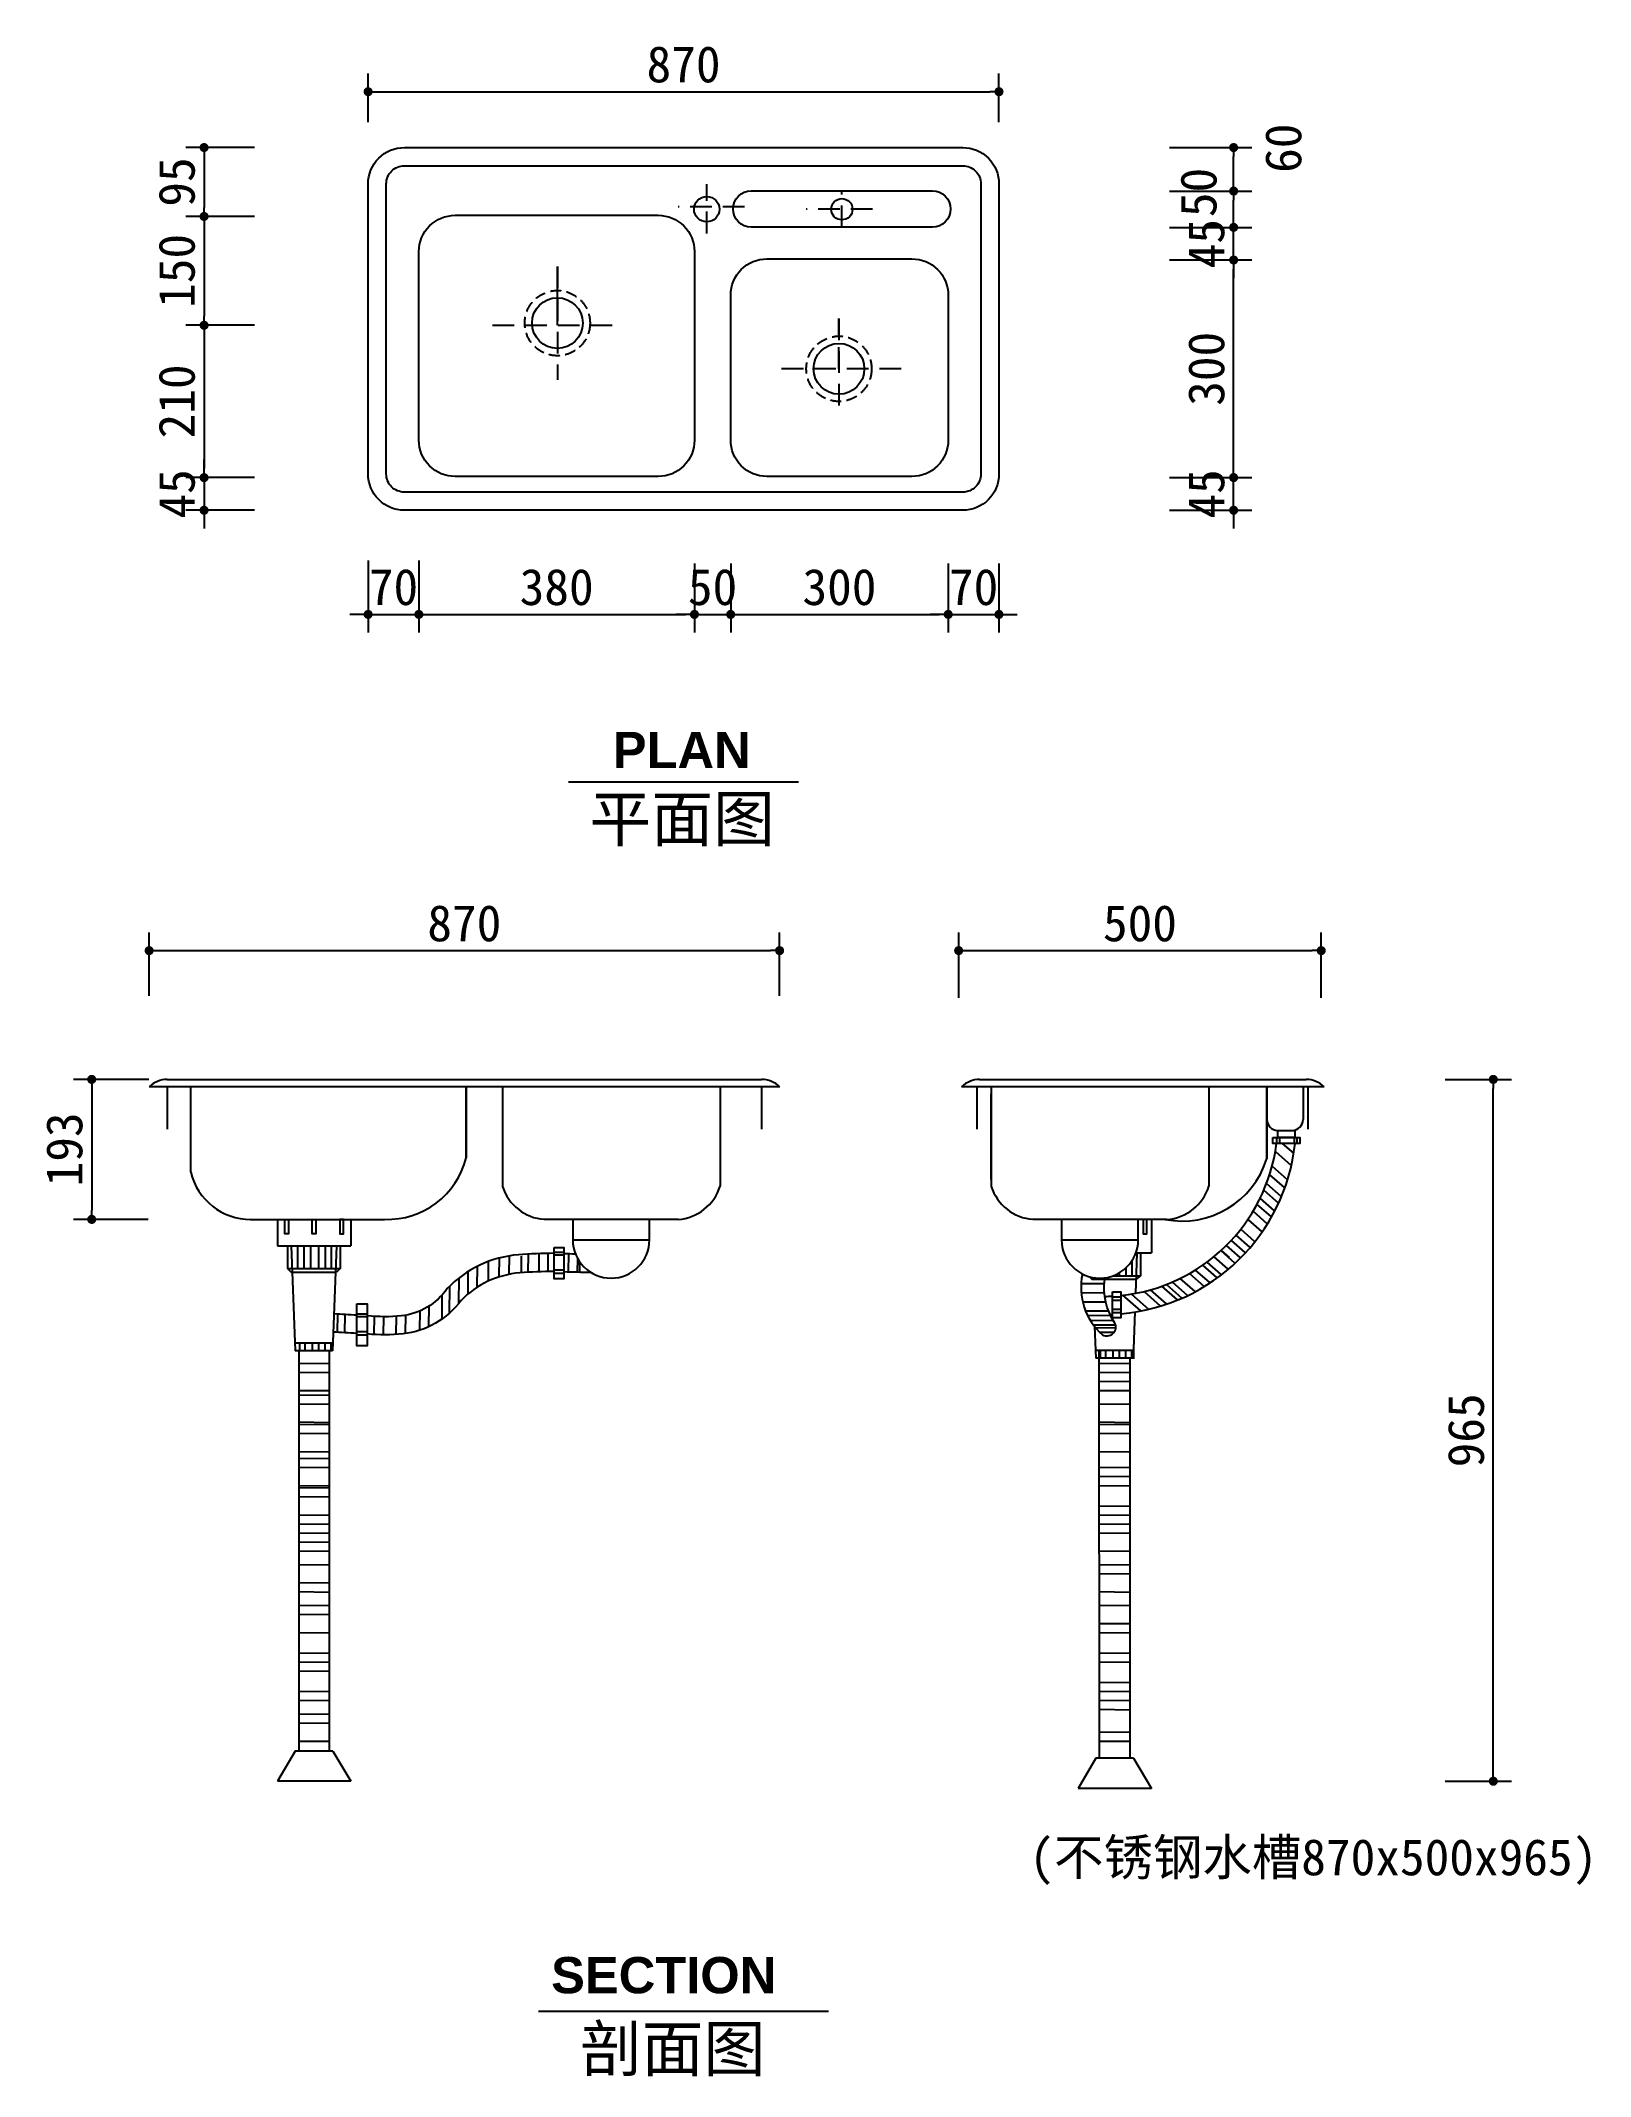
# Model space of a CAD drawing. Extents: x 2742 to 4879, y 775 to 3581.
import ezdxf

# ---------------------------------------------------------------- set-up
doc = ezdxf.new("R2010")
doc.units = 0
doc.header["$MEASUREMENT"] = 0
doc.linetypes.add('DASHEDX2', pattern=[1.5, 1, -0.5])
doc.layers.get('0').update_dxf_attribs({"linetype": 'CONTINUOUS'})
doc.layers.get('DEFPOINTS').update_dxf_attribs({"linetype": 'CONTINUOUS'})
for name, color, linetype in [('3', 3, 'CONTINUOUS'), ('4', 4, 'CONTINUOUS'), ('7', 7, 'CONTINUOUS'), ('DIM', 3, 'CONTINUOUS'), ('TEXT', 3, 'CONTINUOUS')]:
    doc.layers.add(name, color=color, linetype=linetype)
doc.styles.add('HT', font='swisseb.ttf')
doc.styles.add('HZ', font='simfang.ttf')
doc.dimstyles.get("Standard").update_dxf_attribs({"dimscale": 50, "dimtxt": 2, "dimasz": 1, "dimexe": 1, "dimexo": 1, "dimgap": 0, "dimtad": 1, "dimtoh": 1, "dimdec": 0, "dimzin": 0, "dimtxsty": 'HZ', "dimblk1": 'DOT', "dimblk2": 'DOT', "dimsah": 1, "dimcen": 0, "dimazin": 3, "dimtfac": 0.5, "dimtdec": 0, "dimtix": 1, "dimtmove": 0, "dimatfit": 3, "dimtolj": 1, "dimtzin": 0})

# ---------------------------------------------------------------- blocks, each defined once
blk = doc.blocks.new('_DOT')
at = {"color": 0, "linetype": 'BYBLOCK'}
blk.add_line((-0.5, 0), (-1, 0), dxfattribs=at)
at = {"color": 0, "linetype": 'BYBLOCK', "const_width": 0.5}
blk.add_lwpolyline([(-0.25, 0, 1), (0.25, 0, 1)], format="xyb", close=True, dxfattribs=at)
blk = doc.blocks.new('*D16')
at = {"linetype": 'BYBLOCK'}
for p, q in [((3644, 2860.3), (3644, 2765.2)), ((3276.5, 2790.2), (3631.5, 2790.2))]:
    blk.add_line(p, q, dxfattribs=at)
at = {"layer": 'DEFPOINTS', "color": 0, "linetype": 'BYBLOCK'}
for p in [(3264, 2889.3), (3644, 2885.3), (3644, 2790.2)]:
    blk.add_point(p, dxfattribs=at)
at = {"linetype": 'BYBLOCK', "xscale": 12.5, "yscale": 12.5, "zscale": 12.5, "rotation": 180}
blk.add_blockref('_DOT', (3264, 2790.2), dxfattribs=at)
at = {"linetype": 'BYBLOCK', "xscale": 12.5, "yscale": 12.5, "zscale": 12.5}
blk.add_blockref('_DOT', (3644, 2790.2), dxfattribs=at)
at = {"linetype": 'BYBLOCK', "insert": (3454, 2827.7), "char_height": 50, "attachment_point": 5, "style": 'HZ'}
blk.add_mtext('\\A1;380', dxfattribs=at)
blk = doc.blocks.new('*D12')
at = {"linetype": 'BYBLOCK'}
for p, q in [((2892, 2264.4), (2892, 2351.7)), ((3761.5, 2264.4), (3761.5, 2351.7)), ((2904.5, 2326.7), (3749, 2326.7))]:
    blk.add_line(p, q, dxfattribs=at)
at = {"layer": 'DEFPOINTS', "color": 0, "linetype": 'BYBLOCK'}
for p in [(3761.5, 2326.7), (2892, 2239.4), (3761.5, 2239.4)]:
    blk.add_point(p, dxfattribs=at)
at = {"linetype": 'BYBLOCK', "xscale": 12.5, "yscale": 12.5, "zscale": 12.5, "rotation": 180}
blk.add_blockref('_DOT', (2892, 2326.7), dxfattribs=at)
at = {"linetype": 'BYBLOCK', "xscale": 12.5, "yscale": 12.5, "zscale": 12.5}
blk.add_blockref('_DOT', (3761.5, 2326.7), dxfattribs=at)
at = {"linetype": 'BYBLOCK', "insert": (3326.7, 2364.2), "char_height": 50, "attachment_point": 5, "style": 'HZ'}
blk.add_mtext('\\A1;870', dxfattribs=at)
blk = doc.blocks.new('*D1')
at = {"linetype": 'BYBLOCK'}
for p, q in [((3194, 3468.8), (3194, 3535.8)), ((3206.5, 3510.8), (4051.5, 3510.8)), ((4064, 3468.8), (4064, 3535.8))]:
    blk.add_line(p, q, dxfattribs=at)
at = {"layer": 'DEFPOINTS', "color": 0, "linetype": 'BYBLOCK'}
for p in [(4064, 3510.8), (3194, 3443.8), (4064, 3443.8)]:
    blk.add_point(p, dxfattribs=at)
at = {"linetype": 'BYBLOCK', "xscale": 12.5, "yscale": 12.5, "zscale": 12.5, "rotation": 180}
blk.add_blockref('_DOT', (3194, 3510.8), dxfattribs=at)
at = {"linetype": 'BYBLOCK', "xscale": 12.5, "yscale": 12.5, "zscale": 12.5}
blk.add_blockref('_DOT', (4064, 3510.8), dxfattribs=at)
at = {"linetype": 'BYBLOCK', "insert": (3629, 3548.3), "char_height": 50, "attachment_point": 5, "style": 'HZ'}
blk.add_mtext('\\A1;870', dxfattribs=at)
blk = doc.blocks.new('*D13')
at = {"linetype": 'BYBLOCK'}
for p, q in [((2891.7, 2149.2), (2787.8, 2149.2)), ((2812.8, 2136.7), (2812.8, 1968.7)), ((2890.9, 1956.2), (2787.8, 1956.2))]:
    blk.add_line(p, q, dxfattribs=at)
at = {"layer": 'DEFPOINTS', "color": 0, "linetype": 'BYBLOCK'}
for p in [(2916.7, 2149.2), (2812.8, 1956.2), (2915.9, 1956.2)]:
    blk.add_point(p, dxfattribs=at)
at = {"linetype": 'BYBLOCK', "xscale": 12.5, "yscale": 12.5, "zscale": 12.5}
for p, rotation in [((2812.8, 2149.2), 90), ((2812.8, 1956.2), 270)]:
    blk.add_blockref('_DOT', p, dxfattribs=dict(at, rotation=rotation))
at = {"linetype": 'BYBLOCK', "insert": (2775.3, 2052.7), "char_height": 50, "attachment_point": 5, "rotation": 90, "style": 'HZ'}
blk.add_mtext('\\A1;193', dxfattribs=at)
blk = doc.blocks.new('*D5')
at = {"linetype": 'BYBLOCK'}
for p, q in [((2967.8, 2991.3), (2967.8, 3003.8)), ((2967.8, 2978.8), (2967.8, 2933.8)), ((3037.3, 2933.8), (2942.8, 2933.8)), ((2967.8, 2921.3), (2967.8, 2908.8))]:
    blk.add_line(p, q, dxfattribs=at)
at = {"layer": 'DEFPOINTS', "color": 0, "linetype": 'BYBLOCK'}
for p in [(3062.3, 2978.8), (2967.8, 2933.8), (3062.3, 2933.8)]:
    blk.add_point(p, dxfattribs=at)
at = {"linetype": 'BYBLOCK', "xscale": 12.5, "yscale": 12.5, "zscale": 12.5}
for p, rotation in [((2967.8, 2978.8), 270), ((2967.8, 2933.8), 90)]:
    blk.add_blockref('_DOT', p, dxfattribs=dict(at, rotation=rotation))
at = {"linetype": 'BYBLOCK', "insert": (2930.3, 2956.3), "char_height": 50, "attachment_point": 5, "rotation": 90, "style": 'HZ'}
blk.add_mtext('\\A1;45', dxfattribs=at)
blk = doc.blocks.new('*D4')
at = {"linetype": 'BYBLOCK'}
for p, q in [((2967.8, 3176.3), (2967.8, 2991.3)), ((3037.3, 2978.8), (2942.8, 2978.8))]:
    blk.add_line(p, q, dxfattribs=at)
at = {"layer": 'DEFPOINTS', "color": 0, "linetype": 'BYBLOCK'}
for p in [(3062.3, 3188.8), (2967.8, 2978.8), (3062.3, 2978.8)]:
    blk.add_point(p, dxfattribs=at)
at = {"linetype": 'BYBLOCK', "xscale": 12.5, "yscale": 12.5, "zscale": 12.5}
for p, rotation in [((2967.8, 3188.8), 90), ((2967.8, 2978.8), 270)]:
    blk.add_blockref('_DOT', p, dxfattribs=dict(at, rotation=rotation))
at = {"linetype": 'BYBLOCK', "insert": (2930.3, 3083.8), "char_height": 50, "attachment_point": 5, "rotation": 90, "style": 'HZ'}
blk.add_mtext('\\A1;210', dxfattribs=at)
blk = doc.blocks.new('*D15')
at = {"linetype": 'BYBLOCK'}
for p, q in [((3194, 2864.3), (3194, 2765.2)), ((3264, 2864.3), (3264, 2765.2)), ((3181.5, 2790.2), (3169, 2790.2)), ((3194, 2790.2), (3264, 2790.2)), ((3276.5, 2790.2), (3289, 2790.2))]:
    blk.add_line(p, q, dxfattribs=at)
at = {"layer": 'DEFPOINTS', "color": 0, "linetype": 'BYBLOCK'}
for p in [(3194, 2889.3), (3264, 2889.3), (3264, 2790.2)]:
    blk.add_point(p, dxfattribs=at)
at = {"linetype": 'BYBLOCK', "xscale": 12.5, "yscale": 12.5, "zscale": 12.5}
blk.add_blockref('_DOT', (3194, 2790.2), dxfattribs=at)
at = {"linetype": 'BYBLOCK', "xscale": 12.5, "yscale": 12.5, "zscale": 12.5, "rotation": 180}
blk.add_blockref('_DOT', (3264, 2790.2), dxfattribs=at)
at = {"linetype": 'BYBLOCK', "insert": (3229, 2827.7), "char_height": 50, "attachment_point": 5, "style": 'HZ'}
blk.add_mtext('\\A1;70', dxfattribs=at)
blk = doc.blocks.new('*D3')
at = {"linetype": 'BYBLOCK'}
for p, q in [((2967.8, 3326.3), (2967.8, 3201.3)), ((3037.3, 3188.8), (2942.8, 3188.8))]:
    blk.add_line(p, q, dxfattribs=at)
at = {"layer": 'DEFPOINTS', "color": 0, "linetype": 'BYBLOCK'}
for p in [(3062.3, 3338.8), (2967.8, 3188.8), (3062.3, 3188.8)]:
    blk.add_point(p, dxfattribs=at)
at = {"linetype": 'BYBLOCK', "xscale": 12.5, "yscale": 12.5, "zscale": 12.5}
for p, rotation in [((2967.8, 3338.8), 90), ((2967.8, 3188.8), 270)]:
    blk.add_blockref('_DOT', p, dxfattribs=dict(at, rotation=rotation))
at = {"linetype": 'BYBLOCK', "insert": (2930.3, 3263.8), "char_height": 50, "attachment_point": 5, "rotation": 90, "style": 'HZ'}
blk.add_mtext('\\A1;150', dxfattribs=at)
blk = doc.blocks.new('*D2')
at = {"linetype": 'BYBLOCK'}
for p, q in [((3037.3, 3433.8), (2942.8, 3433.8)), ((2967.8, 3421.3), (2967.8, 3351.3)), ((3037.3, 3338.8), (2942.8, 3338.8))]:
    blk.add_line(p, q, dxfattribs=at)
at = {"layer": 'DEFPOINTS', "color": 0, "linetype": 'BYBLOCK'}
for p in [(3062.3, 3433.8), (2967.8, 3338.8), (3062.3, 3338.8)]:
    blk.add_point(p, dxfattribs=at)
at = {"linetype": 'BYBLOCK', "xscale": 12.5, "yscale": 12.5, "zscale": 12.5}
for p, rotation in [((2967.8, 3433.8), 90), ((2967.8, 3338.8), 270)]:
    blk.add_blockref('_DOT', p, dxfattribs=dict(at, rotation=rotation))
at = {"linetype": 'BYBLOCK', "insert": (2930.3, 3386.3), "char_height": 50, "attachment_point": 5, "rotation": 90, "style": 'HZ'}
blk.add_mtext('\\A1;95', dxfattribs=at)
blk = doc.blocks.new('*D11')
at = {"linetype": 'BYBLOCK'}
for p, q in [((4679.3, 2149.2), (4770.7, 2149.2)), ((4745.7, 1194.1), (4745.7, 2136.7)), ((4679.3, 1181.6), (4770.7, 1181.6))]:
    blk.add_line(p, q, dxfattribs=at)
at = {"layer": 'DEFPOINTS', "color": 0, "linetype": 'BYBLOCK'}
for p in [(4654.3, 2149.2), (4745.7, 2149.2), (4654.3, 1181.6)]:
    blk.add_point(p, dxfattribs=at)
at = {"linetype": 'BYBLOCK', "xscale": 12.5, "yscale": 12.5, "zscale": 12.5}
for p, rotation in [((4745.7, 2149.2), 90), ((4745.7, 1181.6), 270)]:
    blk.add_blockref('_DOT', p, dxfattribs=dict(at, rotation=rotation))
at = {"linetype": 'BYBLOCK', "insert": (4708.2, 1665.4), "char_height": 50, "attachment_point": 5, "rotation": 90, "style": 'HZ'}
blk.add_mtext('\\A1;965', dxfattribs=at)
blk = doc.blocks.new('*D14')
at = {"linetype": 'BYBLOCK'}
for p, q in [((4008.4, 2261.6), (4008.4, 2351.7)), ((4508.4, 2261.6), (4508.4, 2351.7)), ((4020.9, 2326.7), (4495.9, 2326.7))]:
    blk.add_line(p, q, dxfattribs=at)
at = {"layer": 'DEFPOINTS', "color": 0, "linetype": 'BYBLOCK'}
for p in [(4508.4, 2326.7), (4008.4, 2236.6), (4508.4, 2236.6)]:
    blk.add_point(p, dxfattribs=at)
at = {"linetype": 'BYBLOCK', "xscale": 12.5, "yscale": 12.5, "zscale": 12.5, "rotation": 180}
blk.add_blockref('_DOT', (4008.4, 2326.7), dxfattribs=at)
at = {"linetype": 'BYBLOCK', "xscale": 12.5, "yscale": 12.5, "zscale": 12.5}
blk.add_blockref('_DOT', (4508.4, 2326.7), dxfattribs=at)
at = {"linetype": 'BYBLOCK', "insert": (4258.4, 2364.2), "char_height": 50, "attachment_point": 5, "style": 'HZ'}
blk.add_mtext('\\A1;500', dxfattribs=at)
blk = doc.blocks.new('*D10')
at = {"linetype": 'BYBLOCK'}
for p, q in [((4299.1, 3433.8), (4412.6, 3433.8)), ((4387.6, 3386.3), (4387.6, 3421.3))]:
    blk.add_line(p, q, dxfattribs=at)
at = {"layer": 'DEFPOINTS', "color": 0, "linetype": 'BYBLOCK'}
for p in [(4274.1, 3433.8), (4387.6, 3433.8), (4274.1, 3373.8)]:
    blk.add_point(p, dxfattribs=at)
at = {"linetype": 'BYBLOCK', "xscale": 12.5, "yscale": 12.5, "zscale": 12.5}
for p, rotation in [((4387.6, 3433.8), 90), ((4387.6, 3373.8), 270)]:
    blk.add_blockref('_DOT', p, dxfattribs=dict(at, rotation=rotation))
at = {"linetype": 'BYBLOCK', "insert": (4456.3, 3432.9), "char_height": 50, "attachment_point": 5, "rotation": 90, "style": 'HZ'}
blk.add_mtext('\\A1;60', dxfattribs=at)
blk = doc.blocks.new('*D18')
at = {"linetype": 'BYBLOCK'}
for p, q in [((3994, 2860.3), (3994, 2765.2)), ((3706.5, 2790.2), (3981.5, 2790.2))]:
    blk.add_line(p, q, dxfattribs=at)
at = {"layer": 'DEFPOINTS', "color": 0, "linetype": 'BYBLOCK'}
for p in [(3694, 2885.3), (3994, 2885.3), (3994, 2790.2)]:
    blk.add_point(p, dxfattribs=at)
at = {"linetype": 'BYBLOCK', "xscale": 12.5, "yscale": 12.5, "zscale": 12.5, "rotation": 180}
blk.add_blockref('_DOT', (3694, 2790.2), dxfattribs=at)
at = {"linetype": 'BYBLOCK', "xscale": 12.5, "yscale": 12.5, "zscale": 12.5}
blk.add_blockref('_DOT', (3994, 2790.2), dxfattribs=at)
at = {"linetype": 'BYBLOCK', "insert": (3844, 2827.7), "char_height": 50, "attachment_point": 5, "style": 'HZ'}
blk.add_mtext('\\A1;300', dxfattribs=at)
blk = doc.blocks.new('*D17')
at = {"linetype": 'BYBLOCK'}
for p, q in [((3694, 2860.3), (3694, 2765.2)), ((3631.5, 2790.2), (3619, 2790.2)), ((3644, 2790.2), (3694, 2790.2)), ((3706.5, 2790.2), (3719, 2790.2))]:
    blk.add_line(p, q, dxfattribs=at)
at = {"layer": 'DEFPOINTS', "color": 0, "linetype": 'BYBLOCK'}
for p in [(3644, 2885.3), (3694, 2885.3), (3694, 2790.2)]:
    blk.add_point(p, dxfattribs=at)
at = {"linetype": 'BYBLOCK', "xscale": 12.5, "yscale": 12.5, "zscale": 12.5}
blk.add_blockref('_DOT', (3644, 2790.2), dxfattribs=at)
at = {"linetype": 'BYBLOCK', "xscale": 12.5, "yscale": 12.5, "zscale": 12.5, "rotation": 180}
blk.add_blockref('_DOT', (3694, 2790.2), dxfattribs=at)
at = {"linetype": 'BYBLOCK', "insert": (3669, 2827.7), "char_height": 50, "attachment_point": 5, "style": 'HZ'}
blk.add_mtext('\\A1;50', dxfattribs=at)
blk = doc.blocks.new('*D7')
at = {"linetype": 'BYBLOCK'}
for p, q in [((4299.1, 3278.8), (4412.6, 3278.8)), ((4387.6, 2991.3), (4387.6, 3266.3))]:
    blk.add_line(p, q, dxfattribs=at)
at = {"layer": 'DEFPOINTS', "color": 0, "linetype": 'BYBLOCK'}
for p in [(4274.1, 3278.8), (4387.6, 3278.8), (4274.1, 2978.8)]:
    blk.add_point(p, dxfattribs=at)
at = {"linetype": 'BYBLOCK', "xscale": 12.5, "yscale": 12.5, "zscale": 12.5}
for p, rotation in [((4387.6, 3278.8), 90), ((4387.6, 2978.8), 270)]:
    blk.add_blockref('_DOT', p, dxfattribs=dict(at, rotation=rotation))
at = {"linetype": 'BYBLOCK', "insert": (4350.1, 3128.8), "char_height": 50, "attachment_point": 5, "rotation": 90, "style": 'HZ'}
blk.add_mtext('\\A1;300', dxfattribs=at)
blk = doc.blocks.new('*D6')
at = {"linetype": 'BYBLOCK'}
for p, q in [((4387.6, 2991.3), (4387.6, 3003.8)), ((4299.1, 2978.8), (4412.6, 2978.8)), ((4387.6, 2933.8), (4387.6, 2978.8)), ((4299.1, 2933.8), (4412.6, 2933.8)), ((4387.6, 2921.3), (4387.6, 2908.8))]:
    blk.add_line(p, q, dxfattribs=at)
at = {"layer": 'DEFPOINTS', "color": 0, "linetype": 'BYBLOCK'}
for p in [(4274.1, 2978.8), (4387.6, 2978.8), (4274.1, 2933.8)]:
    blk.add_point(p, dxfattribs=at)
at = {"linetype": 'BYBLOCK', "xscale": 12.5, "yscale": 12.5, "zscale": 12.5}
for p, rotation in [((4387.6, 2978.8), 270), ((4387.6, 2933.8), 90)]:
    blk.add_blockref('_DOT', p, dxfattribs=dict(at, rotation=rotation))
at = {"linetype": 'BYBLOCK', "insert": (4350.1, 2956.3), "char_height": 50, "attachment_point": 5, "rotation": 90, "style": 'HZ'}
blk.add_mtext('\\A1;45', dxfattribs=at)
blk = doc.blocks.new('*D19')
at = {"linetype": 'BYBLOCK'}
for p, q in [((4064, 2860.3), (4064, 2765.2)), ((3981.5, 2790.2), (3969, 2790.2)), ((3994, 2790.2), (4064, 2790.2)), ((4076.5, 2790.2), (4089, 2790.2))]:
    blk.add_line(p, q, dxfattribs=at)
at = {"layer": 'DEFPOINTS', "color": 0, "linetype": 'BYBLOCK'}
for p in [(3994, 2885.3), (4064, 2885.3), (4064, 2790.2)]:
    blk.add_point(p, dxfattribs=at)
at = {"linetype": 'BYBLOCK', "xscale": 12.5, "yscale": 12.5, "zscale": 12.5}
blk.add_blockref('_DOT', (3994, 2790.2), dxfattribs=at)
at = {"linetype": 'BYBLOCK', "xscale": 12.5, "yscale": 12.5, "zscale": 12.5, "rotation": 180}
blk.add_blockref('_DOT', (4064, 2790.2), dxfattribs=at)
at = {"linetype": 'BYBLOCK', "insert": (4029, 2827.7), "char_height": 50, "attachment_point": 5, "style": 'HZ'}
blk.add_mtext('\\A1;70', dxfattribs=at)
blk = doc.blocks.new('*D8')
at = {"linetype": 'BYBLOCK'}
for p, q in [((4387.6, 3336.3), (4387.6, 3348.8)), ((4299.1, 3323.8), (4412.6, 3323.8)), ((4387.6, 3278.8), (4387.6, 3323.8)), ((4387.6, 3266.3), (4387.6, 3253.8))]:
    blk.add_line(p, q, dxfattribs=at)
at = {"layer": 'DEFPOINTS', "color": 0, "linetype": 'BYBLOCK'}
for p in [(4274.1, 3323.8), (4387.6, 3323.8), (4274.1, 3278.8)]:
    blk.add_point(p, dxfattribs=at)
at = {"linetype": 'BYBLOCK', "xscale": 12.5, "yscale": 12.5, "zscale": 12.5}
for p, rotation in [((4387.6, 3323.8), 270), ((4387.6, 3278.8), 90)]:
    blk.add_blockref('_DOT', p, dxfattribs=dict(at, rotation=rotation))
at = {"linetype": 'BYBLOCK', "insert": (4350.1, 3301.3), "char_height": 50, "attachment_point": 5, "rotation": 90, "style": 'HZ'}
blk.add_mtext('\\A1;45', dxfattribs=at)
blk = doc.blocks.new('*D9')
at = {"linetype": 'BYBLOCK'}
for p, q in [((4299.1, 3373.8), (4412.6, 3373.8)), ((4387.6, 3336.3), (4387.6, 3361.3))]:
    blk.add_line(p, q, dxfattribs=at)
at = {"layer": 'DEFPOINTS', "color": 0, "linetype": 'BYBLOCK'}
for p in [(4274.1, 3373.8), (4387.6, 3373.8), (4274.1, 3323.8)]:
    blk.add_point(p, dxfattribs=at)
at = {"linetype": 'BYBLOCK', "xscale": 12.5, "yscale": 12.5, "zscale": 12.5}
for p, rotation in [((4387.6, 3373.8), 90), ((4387.6, 3323.8), 270)]:
    blk.add_blockref('_DOT', p, dxfattribs=dict(at, rotation=rotation))
at = {"linetype": 'BYBLOCK', "insert": (4339.4, 3371.9), "char_height": 50, "attachment_point": 5, "rotation": 90, "style": 'HZ'}
blk.add_mtext('\\A1;50', dxfattribs=at)

msp = doc.modelspace()

# ---------------------------------------------------------------- linework, layer by layer
at = {"layer": '3', "linetype": 'DASHEDX2', "ltscale": 30}
for p, q in [((3661, 3315.5), (3661, 3383.2)), ((3847.3, 3324.1), (3847.3, 3373.8)), ((3713, 3351.9), (3621.4, 3351.9)), ((3889.5, 3348.8), (3798, 3348.8)), ((3455, 3269.9), (3455, 3113.7)), ((3365.6, 3188.8), (3542.6, 3188.8)), ((3843.3, 3198.3), (3843.3, 3071.3)), ((3843.3, 3128.8), (3843.3, 3198.3)), ((3929.2, 3128.8), (3763.6, 3128.8))]:
    msp.add_line(p, q, dxfattribs=at)
at = {"layer": '3'}
for p, q in [((3455, 3188.8), (3455, 3269.9)), ((4445.1, 2049.9), (4466.7, 2031)), ((4446.8, 2069.3), (4446.8, 2061)), ((4450.9, 2069.3), (4450.9, 2061)), ((4454.7, 2061), (4470, 2047.6)), ((4471, 2069.3), (4471, 2061)), ((4474.8, 2069.3), (4474.8, 2061)), ((4440.6, 2029.5), (4461.4, 2011.4)), ((4429.2, 1996.4), (4448.9, 1979.2)), ((4432.9, 2005.5), (4452.8, 1988.1)), ((4437.2, 2017.8), (4457.5, 2000)), ((4414.3, 1967.3), (4433.4, 1950.6)), ((4419.7, 1976.8), (4439, 1960)), ((4424, 1985), (4443.4, 1968)), ((4397.3, 1942.5), (4416.1, 1926.1)), ((4407.5, 1955.6), (4426, 1939.4)), ((3096.7, 1919.9), (3096.6, 1888.6)), ((3105.4, 1919.9), (3105.3, 1888.6)), ((3114.7, 1919.9), (3114.7, 1888.6)), ((3125.8, 1919.9), (3125.7, 1888.6)), ((3134.8, 1919.9), (3134.7, 1888.6)), ((3143, 1919.9), (3142.9, 1888.6)), ((3414.7, 1883.2), (3415, 1908.3)), ((3429.7, 1883.9), (3430, 1908.9)), ((3442.2, 1884.2), (3442.5, 1909.2)), ((3450.5, 1911), (3463.9, 1911)), ((3470.4, 1884), (3470.7, 1908.9)), ((4370, 1913.1), (4388.9, 1896.5)), ((4377.2, 1920), (4396.1, 1903.5)), ((4384.2, 1927.1), (4403, 1910.7)), ((4390.7, 1934.5), (4409.6, 1918.1)), ((3331.8, 1853.4), (3332.1, 1884.4)), ((3344.4, 1862.6), (3344.7, 1891.5)), ((3359.9, 1871.1), (3360.2, 1898.3)), ((3374.8, 1876.9), (3375, 1903.7)), ((3388.5, 1880.4), (3388.8, 1906.3)), ((3405.4, 1882.6), (3405.6, 1905.7)), ((3450.5, 1907.1), (3463.9, 1907.1)), ((3450.5, 1886.7), (3463.9, 1886.7)), ((3450.5, 1882.1), (3463.9, 1882.1)), ((3482.9, 1883.7), (3483.1, 1902)), ((3486, 1883.7), (3486.1, 1897.2)), ((4229.8, 1882.4), (4229.8, 1878.6)), ((4238.7, 1889), (4238.7, 1878.6)), ((4247, 1898.6), (4247, 1878.6)), ((4326.6, 1881.5), (4346.4, 1864.2)), ((4334.7, 1886.3), (4354.3, 1869.2)), ((4344.7, 1892.9), (4364.1, 1876)), ((4350.6, 1897.1), (4369.8, 1880.3)), ((4360.3, 1904.7), (4379.3, 1888)), ((3295.9, 1818.7), (3296.3, 1852.3)), ((3306.2, 1826.9), (3306.6, 1864.3)), ((3319.3, 1840.7), (3319.6, 1875.7)), ((4177.2, 1867.6), (4209.2, 1867.7)), ((4177.4, 1855.1), (4209.2, 1855.2)), ((4246.6, 1853.2), (4270.2, 1832.5)), ((4264, 1856.7), (4286.5, 1837.1)), ((4272.6, 1859), (4294.6, 1839.7)), ((4288.2, 1864), (4309.5, 1845.4)), ((4294.8, 1866.4), (4315.8, 1848.1)), ((4303.1, 1869.8), (4323.7, 1851.8)), ((4313.6, 1874.7), (4333.9, 1857)), ((3151.9, 1800.6), (3152.1, 1825.6)), ((3162, 1800), (3162.3, 1825.1)), ((3178.6, 1826), (3192.9, 1826)), ((3245.7, 1798.8), (3245.9, 1824.2)), ((3265.3, 1803.3), (3265.6, 1830.1)), ((3277.8, 1808.2), (3278.1, 1836.9)), ((4179.1, 1842.6), (4211.1, 1842.7)), ((4183.4, 1830), (4215, 1830.2)), ((4186, 1824.2), (4217.7, 1823.9)), ((4220.7, 1849.2), (4232.2, 1849.2)), ((4220.7, 1844.9), (4232.2, 1844.9)), ((4220.7, 1832.4), (4232.2, 1832.4)), ((4220.7, 1827.8), (4232.2, 1827.8)), ((4234.5, 1851.5), (4259.1, 1830.1)), ((3178.6, 1822.1), (3192.9, 1822.1)), ((3178.6, 1801.7), (3192.9, 1801.7)), ((3178.6, 1797), (3192.9, 1797)), ((3202.5, 1797.5), (3202.7, 1822.5)), ((3215.4, 1797), (3215.6, 1822)), ((3232.7, 1797.6), (3233, 1822.6)), ((4189.7, 1817.3), (4221.5, 1817)), ((4194, 1811), (4224.8, 1810.7)), ((4197, 1807.1), (4225.1, 1806.9)), ((4203.2, 1800.8), (4222.9, 1800.7)), ((3099.4, 1786.1), (3099.3, 1775)), ((3106.9, 1786.1), (3106.9, 1775)), ((3116.8, 1786.1), (3116.8, 1775)), ((3125.6, 1786.1), (3125.5, 1775)), ((3134.5, 1786.1), (3134.5, 1775)), ((3142.8, 1786.1), (3142.7, 1775)), ((3098.5, 1758), (3140.4, 1757.5)), ((3098.5, 1745.5), (3140.4, 1745.1)), ((4202, 1758), (4244.4, 1757.5)), ((4202, 1745.5), (4244.4, 1745.1)), ((3098.5, 1720.5), (3140.4, 1720.1)), ((3098.5, 1714.3), (3140.4, 1713.9)), ((4202, 1733), (4244.4, 1732.6)), ((4202, 1720.5), (4244.4, 1720.1)), ((3098.5, 1701.8), (3140.4, 1701.4)), ((4202, 1701.8), (4244.4, 1701.4)), ((3098.5, 1676.9), (3140.4, 1676.4)), ((3098.5, 1673.8), (3140.4, 1673.3)), ((3098.5, 1661.3), (3140.4, 1660.8)), ((4202.1, 1676.9), (4244.4, 1676.4)), ((4202.1, 1673.8), (4244.4, 1673.3)), ((4202.1, 1661.3), (4244.4, 1660.8)), ((3098.5, 1636.3), (3140.4, 1635.9)), ((4202.1, 1636.3), (4244.4, 1635.9)), ((3098.5, 1627), (3140.4, 1626.5)), ((3098.5, 1614.5), (3140.4, 1614.1)), ((4202.1, 1614.5), (4244.4, 1614.1)), ((4202.1, 1602), (4244.4, 1601.6)), ((3098.5, 1589.5), (3140.4, 1589.1)), ((3098.5, 1586.4), (3140.4, 1586)), ((3098.5, 1574), (3140.4, 1573.5)), ((4202.2, 1589.5), (4244.4, 1589.1)), ((3098.5, 1549), (3140.4, 1548.6)), ((4202.2, 1561.5), (4244.4, 1561)), ((4202.2, 1549), (4244.4, 1548.6)), ((3098.5, 1536.5), (3140.4, 1536.1)), ((3098.5, 1524), (3140.4, 1523.6)), ((4202.2, 1536.5), (4244.4, 1536.1)), ((4202.2, 1524.1), (4244.4, 1523.6)), ((3098.5, 1511.6), (3140.4, 1511.1)), ((3098.5, 1499.1), (3140.4, 1498.7)), ((4202.2, 1499.1), (4244.4, 1498.7)), ((3098.5, 1480.4), (3140.4, 1479.9)), ((4202.3, 1480.4), (4244.4, 1479.9)), ((4202.3, 1467.9), (4244.4, 1467.5)), ((3098.5, 1455.4), (3140.4, 1455)), ((3098.5, 1443), (3140.4, 1442.5)), ((4202.3, 1443), (4244.4, 1442.5)), ((3098.5, 1424.2), (3140.4, 1423.8)), ((3098.5, 1411.8), (3140.4, 1411.3)), ((4202.3, 1424.2), (4244.4, 1423.8)), ((3098.5, 1386.8), (3140.4, 1386.4)), ((4202.4, 1399.3), (4244.4, 1398.9)), ((4202.4, 1386.8), (4244.4, 1386.4)), ((3098.5, 1358.7), (3140.4, 1358.3)), ((4202.4, 1358.8), (4244.4, 1358.3)), ((3098.5, 1346.3), (3140.4, 1345.8)), ((3098.5, 1333.8), (3140.4, 1333.4)), ((4202.4, 1346.3), (4244.4, 1345.8)), ((3098.5, 1305.7), (3140.4, 1305.3)), ((3098.5, 1293.3), (3140.4, 1292.8)), ((4202.4, 1318.2), (4244.4, 1317.8)), ((4202.5, 1305.7), (4244.4, 1305.3)), ((4202.5, 1293.3), (4244.4, 1292.8)), ((3098.5, 1274.5), (3140.4, 1274.1)), ((4202.5, 1280.8), (4244.4, 1280.3)), ((3098.5, 1262.1), (3140.4, 1261.6)), ((3098.5, 1237.1), (3140.4, 1236.7)), ((4202.5, 1249.6), (4244.4, 1249.2)), ((4202.5, 1237.1), (4244.4, 1236.7))]:
    msp.add_line(p, q, dxfattribs=at)
msp.add_lwpolyline([(3244, 3408.8), (4014, 3408.8, -0.414214), (4039, 3383.8), (4039, 2983.8, -0.414214), (4014, 2958.8), (3244, 2958.8, -0.414214), (3219, 2983.8), (3219, 3383.8, -0.414214)], format="xyb", close=True, dxfattribs=at)
for points in [[(3079, 1956.2), (3084.1, 1956.2), (3084.1, 1936.4), (3079, 1936.4)], [(3117, 1956.2), (3122.1, 1956.2), (3122.1, 1936.4), (3117, 1936.4)], [(3160.1, 1956.2), (3155, 1956.2), (3155, 1936.4), (3160.1, 1936.4)], [(4267.9, 1956.2), (4262.8, 1956.2), (4262.8, 1936.4), (4267.9, 1936.4)]]:
    msp.add_lwpolyline(points, close=True, dxfattribs=at)
for centre, radius in [((3661, 3348.8), 17.5), ((3847.3, 3348.8), 14.7), ((3455, 3191.8), 35), ((3843.3, 3128.8), 35)]:
    msp.add_circle(centre, radius, dxfattribs=at)
at = {"layer": '3', "linetype": 'DASHEDX2', "ltscale": 15}
for centre in [(3455, 3191.8), (3843.3, 3128.8)]:
    msp.add_circle(centre, 45, dxfattribs=at)
at = {"layer": '4'}
for p, q in [((2916.7, 2139.2), (2916.7, 2080.7)), ((2949.4, 2021.2), (2949.4, 2139.2)), ((3329.4, 2041.2), (3329.4, 2139.2)), ((3329.4, 2139.2), (3329.4, 2041.2)), ((3379.4, 2139.2), (3379.4, 2041.2)), ((3679.4, 2139.2), (3679.4, 2041.2)), ((3736.3, 2139.2), (3736.3, 2080.7)), ((4033.4, 2139.2), (4033.4, 2080.7)), ((4053.4, 2139.2), (4053.4, 2041.2)), ((4353.4, 2139.2), (4353.4, 2041.2)), ((4353.4, 2139.2), (4353.4, 2041.2)), ((4433.4, 2078.9), (4433.4, 2139.2)), ((4433.4, 2139.2), (4433.4, 2093.9)), ((4433.4, 2139.2), (4433.4, 2039.8)), ((4483.4, 2139.2), (4483.4, 2093.9)), ((4490.1, 2139.2), (4490.1, 2080.7)), ((4053.4, 2011.2), (4053.4, 2129.2)), ((4053.4, 2129.2), (4053.4, 2008.6)), ((4433.4, 2129.2), (4433.4, 2039.9)), ((4433.4, 2039.9), (4433.4, 2129.2)), ((3379.4, 2041.2), (3379.4, 2001.3)), ((3679.4, 2041.2), (3679.4, 2002)), ((4053.4, 2041.2), (4053.4, 2001.3)), ((4353.4, 2041.2), (4353.4, 2002)), ((4353.4, 2041.2), (4353.4, 2002)), ((3032, 1956.2), (3216.7, 1956.2)), ((3621.5, 1956.2), (3436.7, 1956.2)), ((4295.5, 1956.2), (4110.8, 1956.2)), ((4295.5, 1956.2), (4110.8, 1956.2))]:
    msp.add_line(p, q, dxfattribs=at)
for centre, radius, start, end in [((2916.8, 2113.3), 35.8, 90.1181, 133.8568), ((4448.4, 2093.9), 15, 180, 270), ((4468.4, 2093.9), 15, 270, 0), ((3032, 2041.2), 85, 193.5615, 270), ((3220.3, 2068.5), 112.4, 268.1682, 345.9142), ((4316.8, 2075.9), 122, 258.7813, 342.8394), ((3441.5, 2021.3), 65.2, 197.78, 265.814), ((3616.8, 2021.6), 65.6, 274.0736, 342.5882), ((4115.5, 2021.3), 65.2, 197.78, 265.814), ((4290.9, 2021.6), 65.6, 274.0736, 342.5882)]:
    msp.add_arc(centre, radius, start, end, dxfattribs=at)
at = {"layer": '7'}
for p, q in [((2892, 2139.2), (3761.7, 2139.2)), ((2916.7, 2149.2), (3736.5, 2149.2)), ((4012.4, 2139.2), (4512.4, 2139.2)), ((4037.2, 2149.2), (4487.7, 2149.2)), ((4448.4, 2078.9), (4468.4, 2078.9)), ((3069, 1956.2), (3069, 1919.9)), ((3170.1, 1956.2), (3170.1, 1919.9)), ((4274.1, 1956.2), (4274.1, 1909.9)), ((3069, 1919.9), (3170.1, 1919.9)), ((3083, 1919.9), (3083, 1888.6)), ((3088, 1919.9), (3093.5, 1775)), ((3150.3, 1919.9), (3145.1, 1775)), ((3155.3, 1919.9), (3155.3, 1888.6)), ((3476.2, 1928.1), (3582, 1928.1)), ((4150.2, 1928.1), (4256, 1928.1)), ((4254.3, 1909.9), (4252.3, 1854.2)), ((4252.8, 1909.9), (4274.1, 1909.9)), ((4259.3, 1909.9), (4259.3, 1878.6)), ((4370.2, 1913.3), (4381.4, 1903.5)), ((3083, 1888.6), (3155.3, 1888.6)), ((3083, 1888.6), (3088, 1883.6)), ((3088, 1883.6), (3150.3, 1883.6)), ((3155.3, 1888.6), (3150.3, 1883.6)), ((4188.3, 1877.4), (4192, 1873.6)), ((4192, 1873.6), (4254.3, 1873.6)), ((4221.8, 1878.6), (4259.3, 1878.6)), ((4252.9, 1871.2), (4252.6, 1862.6)), ((4259.3, 1878.6), (4254.3, 1873.6)), ((4251.4, 1828.7), (4249.1, 1765)), ((4195.9, 1808.5), (4197.6, 1765)), ((3092.9, 1786.1), (3145.6, 1786.1)), ((3145.1, 1775), (3093.5, 1775)), ((3098.5, 1775), (3098.5, 1223.3)), ((3140.4, 1774), (3140.4, 1223.3)), ((4197, 1776.1), (4249.6, 1776.1)), ((4197, 1776.1), (4249.6, 1776.1)), ((4202.6, 1213.3), (4202, 1776.1)), ((4203.4, 1776.1), (4203.3, 1765)), ((4203.4, 1776.1), (4203.4, 1765)), ((4211, 1776.1), (4210.9, 1765)), ((4211, 1776.1), (4210.9, 1765)), ((4220.9, 1776.1), (4220.8, 1765)), ((4220.9, 1776.1), (4220.8, 1765)), ((4229.6, 1776.1), (4229.6, 1765)), ((4229.6, 1776.1), (4229.6, 1765)), ((4238.6, 1776.1), (4238.5, 1765)), ((4238.5, 1776.1), (4238.5, 1765)), ((4246.8, 1776.1), (4246.8, 1765)), ((4246.8, 1776.1), (4246.8, 1765)), ((4249.5, 1775), (4249.4, 1764)), ((4249.5, 1775), (4249.4, 1764)), ((4249.5, 1775), (4249.4, 1764)), ((4249.5, 1775), (4249.4, 1764)), ((4249.1, 1765), (4197.6, 1765)), ((4249.1, 1765), (4197.6, 1765)), ((4244.4, 1764), (4244.4, 1213.3)), ((3093.5, 1223.3), (3069, 1181.6)), ((3145.4, 1223.3), (3093.5, 1223.3)), ((3145.4, 1223.3), (3170.1, 1181.6)), ((4197.6, 1213.3), (4173.1, 1171.6)), ((4249.4, 1213.3), (4197.6, 1213.3)), ((4249.4, 1213.3), (4274.1, 1171.6)), ((3170.1, 1181.6), (3069, 1181.6)), ((4274.1, 1171.6), (4173.1, 1171.6))]:
    msp.add_line(p, q, dxfattribs=at)
for points in [[(3244, 3433.8), (4014, 3433.8, -0.414214), (4064, 3383.8), (4064, 2983.8, -0.414214), (4014, 2933.8), (3244, 2933.8, -0.414214), (3194, 2983.8), (3194, 3383.8, -0.414214)], [(3972.3, 3324.1), (3722.3, 3324.1, -1), (3722.3, 3374.1), (3972.3, 3374.1, -1)], [(3314, 3340.4), (3594, 3340.4, -0.414214), (3644, 3290.4), (3644, 3030.4, -0.414214), (3594, 2980.4), (3314, 2980.4, -0.414214), (3264, 3030.4), (3264, 3290.4, -0.414214)], [(3744, 3280.4), (3944, 3280.4, -0.414214), (3994, 3230.4), (3994, 3030.4, -0.414214), (3944, 2980.4), (3744, 2980.4, -0.414214), (3694, 3030.4), (3694, 3230.4, -0.414214)]]:
    msp.add_lwpolyline(points, format="xyb", close=True, dxfattribs=at)
for points in [[(4448.4, 2078.9), (4472.2, 2078.9), (4472.2, 2069.3), (4448.4, 2069.3)], [(4441.6, 2069.3), (4478.9, 2069.3), (4478.9, 2061), (4441.6, 2061)], [(3476.2, 1928.1), (3582, 1928.1), (3582, 1956.2), (3476.2, 1956.2)], [(4150.2, 1928.1), (4256.1, 1928.1), (4256.1, 1956.2), (4150.2, 1956.2)], [(3450.5, 1917.3), (3463.9, 1917.3), (3463.9, 1874.3), (3450.5, 1874.3)], [(4220.7, 1856.4), (4232.2, 1856.4), (4232.2, 1820.6), (4220.7, 1820.6)], [(3178.6, 1839.8), (3192.9, 1839.8), (3192.9, 1781.7), (3178.6, 1781.7)]]:
    msp.add_lwpolyline(points, close=True, dxfattribs=at)
for points in [[(3450.5, 1909.4, 0.015977), (3401.3, 1907.4, 0.18345), (3303, 1860.7, -0.215914), (3239.6, 1823.2, -0.054381), (3192.9, 1823.4)], [(3450.5, 1884.4, 0.015917), (3403.1, 1882.5, 0.17962), (3322.2, 1844.6, -0.211172), (3242.2, 1798.4, -0.051487), (3192.9, 1798.2)], [(4179, 1880.7, 0.26974), (4206.6, 1797.2, 0.741741), (4223.9, 1813.3, -0.187136), (4209.8, 1873.6)]]:
    msp.add_lwpolyline(points, format="xyb", dxfattribs=at)
for centre, radius, start, end in [((3736.7, 2113.3), 35.8, 46.1432, 89.8819), ((4037.3, 2113.3), 35.8, 90.1181, 133.8568), ((4487.6, 2113.3), 35.8, 46.1432, 89.8819), ((4210.3, 2088.7), 263.4, 274.7687, 353.9632), ((4207.3, 2091.4), 241.4, 275.9214, 352.7644), ((3629.4, 9329.8), 7422.5, 268.72221, 268.84523), ((3529.1, 1928.1), 52.9, 180, 0), ((4203.1, 1928.1), 52.9, 180, 0), ((3629.4, 9329.8), 7447.5, 268.7265, 269.0106), ((2535.5, -9798), 11639.9, 86.83322, 86.98938), ((4207.3, 2091.4), 241.4, 270.5897, 273.1821), ((4207.3, 2091.4), 266.4, 272.1215, 272.8832), ((2535.5, -9798), 11614.9, 86.82639, 86.98938)]:
    msp.add_arc(centre, radius, start, end, dxfattribs=at)
at = {"layer": 'TEXT', "color": 6}
for p, q in [((3470.4, 2559.6), (3787.6, 2559.6)), ((3429, 864.8), (3829, 864.8))]:
    msp.add_line(p, q, dxfattribs=at)

# ---------------------------------------------------------------- texts
at = {"layer": 'TEXT', "linetype": 'BYBLOCK'}
for s, height, style, p in [('PLAN', 50, 'HT', (3531.4, 2578.3)), ('平面图', 62.5, 'HZ', (3499.2, 2477.3)), ('SECTION', 50, 'HT', (3446.4, 889.3)), ('剖面图', 62.5, 'HZ', (3486, 781.7))]:
    msp.add_text(s, height=height, dxfattribs=dict(at, style=style)).set_placement(p)
at = {"layer": 'TEXT', "style": 'HZ'}
msp.add_text('(不锈钢水槽870x500x965)', height=50, dxfattribs=at).set_placement((4105.9, 1052))

# ---------------------------------------------------------------- dimensions: what is measured, and where the dimension line sits
at = {"layer": 'DIM'}
for base, p1, p2, override, picture, middle in [((4064, 3510.8), (3194, 3443.8), (4064, 3443.8), {"dimscale": 25, "dimtxt": 2, "dimasz": 0.5, "dimexe": 1, "dimexo": 1, "dimgap": 0.5, "dimtad": 1, "dimtih": 0, "dimtoh": 0, "dimzin": 8, "dimtxsty": 'HZ', "dimblk1": 'DOT', "dimblk2": 'DOT', "dimsah": 1, "dimcen": 0, "dimclrd": 256, "dimclre": 256, "dimclrt": 256, "dimtfac": 0.5, "dimtofl": 1}, '*D1', (3629, 3548.3)), ((3644, 2790.2), (3264, 2889.3), (3644, 2885.3), {"dimscale": 25, "dimtxt": 2, "dimasz": 0.5, "dimexe": 1, "dimexo": 1, "dimgap": 0.5, "dimtad": 1, "dimtih": 0, "dimtoh": 0, "dimzin": 8, "dimtxsty": 'HZ', "dimblk1": 'DOT', "dimblk2": 'DOT', "dimsah": 1, "dimcen": 0, "dimse1": 1, "dimclrd": 256, "dimclre": 256, "dimclrt": 256, "dimtfac": 0.5, "dimtofl": 1}, '*D16', (3454, 2827.7)), ((3694, 2790.2), (3644, 2885.3), (3694, 2885.3), {"dimscale": 25, "dimtxt": 2, "dimasz": 0.5, "dimexe": 1, "dimexo": 1, "dimgap": 0.5, "dimtad": 1, "dimtih": 0, "dimtoh": 0, "dimzin": 8, "dimtxsty": 'HZ', "dimblk1": 'DOT', "dimblk2": 'DOT', "dimsah": 1, "dimcen": 0, "dimse1": 1, "dimclrd": 256, "dimclre": 256, "dimclrt": 256, "dimtfac": 0.5, "dimtofl": 1}, '*D17', (3669, 2827.7)), ((3994, 2790.2), (3694, 2885.3), (3994, 2885.3), {"dimscale": 25, "dimtxt": 2, "dimasz": 0.5, "dimexe": 1, "dimexo": 1, "dimgap": 0.5, "dimtad": 1, "dimtih": 0, "dimtoh": 0, "dimzin": 8, "dimtxsty": 'HZ', "dimblk1": 'DOT', "dimblk2": 'DOT', "dimsah": 1, "dimcen": 0, "dimse1": 1, "dimclrd": 256, "dimclre": 256, "dimclrt": 256, "dimtfac": 0.5, "dimtofl": 1}, '*D18', (3844, 2827.7)), ((4508.4, 2326.7), (4008.4, 2236.6), (4508.4, 2236.6), {"dimscale": 25, "dimtxt": 2, "dimasz": 0.5, "dimexe": 1, "dimexo": 1, "dimgap": 0.5, "dimtad": 1, "dimtih": 0, "dimtoh": 0, "dimzin": 8, "dimtxsty": 'HZ', "dimblk1": 'DOT', "dimblk2": 'DOT', "dimsah": 1, "dimcen": 0, "dimclrd": 256, "dimclre": 256, "dimclrt": 256, "dimtfac": 0.5, "dimtofl": 1}, '*D14', (4258.4, 2364.2))]:
    dim = msp.add_linear_dim(base=base, p1=p1, p2=p2, dimstyle='STANDARD', override=override, dxfattribs=at)
    dim.commit()
    dim.dimension.update_dxf_attribs({"geometry": picture, "text_midpoint": middle})
for base, p1, p2, picture, middle in [((4387.6, 3433.8), (4274.1, 3373.8), (4274.1, 3433.8), '*D10', (4456.3, 3432.9)), ((4387.6, 3373.8), (4274.1, 3323.8), (4274.1, 3373.8), '*D9', (4339.4, 3371.9))]:
    dim = msp.add_linear_dim(base=base, p1=p1, p2=p2, angle=90, dimstyle='STANDARD', override={"dimscale": 25, "dimtxt": 2, "dimasz": 0.5, "dimexe": 1, "dimexo": 1, "dimgap": 0.5, "dimtad": 1, "dimtih": 0, "dimtoh": 0, "dimzin": 8, "dimtxsty": 'HZ', "dimblk1": 'DOT', "dimblk2": 'DOT', "dimsah": 1, "dimcen": 0, "dimse1": 1, "dimclrd": 256, "dimclre": 256, "dimclrt": 256, "dimtfac": 0.5, "dimtofl": 1}, dxfattribs=at)
    dim.commit()
    dim.dimension.update_dxf_attribs({"geometry": picture, "text_midpoint": middle, "dimtype": 128})
for base, p1, p2, override, picture, middle in [((2967.8, 3338.8), (3062.3, 3433.8), (3062.3, 3338.8), {"dimscale": 25, "dimtxt": 2, "dimasz": 0.5, "dimexe": 1, "dimexo": 1, "dimgap": 0.5, "dimtad": 1, "dimtih": 0, "dimtoh": 0, "dimzin": 8, "dimtxsty": 'HZ', "dimblk1": 'DOT', "dimblk2": 'DOT', "dimsah": 1, "dimcen": 0, "dimclrd": 256, "dimclre": 256, "dimclrt": 256, "dimtfac": 0.5, "dimtofl": 1}, '*D2', (2930.3, 3386.3)), ((2967.8, 3188.8), (3062.3, 3338.8), (3062.3, 3188.8), {"dimscale": 25, "dimtxt": 2, "dimasz": 0.5, "dimexe": 1, "dimexo": 1, "dimgap": 0.5, "dimtad": 1, "dimtih": 0, "dimtoh": 0, "dimzin": 8, "dimtxsty": 'HZ', "dimblk1": 'DOT', "dimblk2": 'DOT', "dimsah": 1, "dimcen": 0, "dimse1": 1, "dimclrd": 256, "dimclre": 256, "dimclrt": 256, "dimtfac": 0.5, "dimtofl": 1}, '*D3', (2930.3, 3263.8)), ((4387.6, 3323.8), (4274.1, 3278.8), (4274.1, 3323.8), {"dimscale": 25, "dimtxt": 2, "dimasz": 0.5, "dimexe": 1, "dimexo": 1, "dimgap": 0.5, "dimtad": 1, "dimtih": 0, "dimtoh": 0, "dimzin": 8, "dimtxsty": 'HZ', "dimblk1": 'DOT', "dimblk2": 'DOT', "dimsah": 1, "dimcen": 0, "dimse1": 1, "dimclrd": 256, "dimclre": 256, "dimclrt": 256, "dimtfac": 0.5, "dimtofl": 1}, '*D8', (4350.1, 3301.3)), ((4387.6, 3278.8), (4274.1, 2978.8), (4274.1, 3278.8), {"dimscale": 25, "dimtxt": 2, "dimasz": 0.5, "dimexe": 1, "dimexo": 1, "dimgap": 0.5, "dimtad": 1, "dimtih": 0, "dimtoh": 0, "dimzin": 8, "dimtxsty": 'HZ', "dimblk1": 'DOT', "dimblk2": 'DOT', "dimsah": 1, "dimcen": 0, "dimse1": 1, "dimclrd": 256, "dimclre": 256, "dimclrt": 256, "dimtfac": 0.5, "dimtofl": 1}, '*D7', (4350.1, 3128.8)), ((2967.8, 2978.8), (3062.3, 3188.8), (3062.3, 2978.8), {"dimscale": 25, "dimtxt": 2, "dimasz": 0.5, "dimexe": 1, "dimexo": 1, "dimgap": 0.5, "dimtad": 1, "dimtih": 0, "dimtoh": 0, "dimzin": 8, "dimtxsty": 'HZ', "dimblk1": 'DOT', "dimblk2": 'DOT', "dimsah": 1, "dimcen": 0, "dimse1": 1, "dimclrd": 256, "dimclre": 256, "dimclrt": 256, "dimtfac": 0.5, "dimtofl": 1}, '*D4', (2930.3, 3083.8)), ((2967.8, 2933.8), (3062.3, 2978.8), (3062.3, 2933.8), {"dimscale": 25, "dimtxt": 2, "dimasz": 0.5, "dimexe": 1, "dimexo": 1, "dimgap": 0.5, "dimtad": 1, "dimtih": 0, "dimtoh": 0, "dimzin": 8, "dimtxsty": 'HZ', "dimblk1": 'DOT', "dimblk2": 'DOT', "dimsah": 1, "dimcen": 0, "dimse1": 1, "dimclrd": 256, "dimclre": 256, "dimclrt": 256, "dimtfac": 0.5, "dimtofl": 1}, '*D5', (2930.3, 2956.3)), ((4387.6, 2978.8), (4274.1, 2933.8), (4274.1, 2978.8), {"dimscale": 25, "dimtxt": 2, "dimasz": 0.5, "dimexe": 1, "dimexo": 1, "dimgap": 0.5, "dimtad": 1, "dimtih": 0, "dimtoh": 0, "dimzin": 8, "dimtxsty": 'HZ', "dimblk1": 'DOT', "dimblk2": 'DOT', "dimsah": 1, "dimcen": 0, "dimclrd": 256, "dimclre": 256, "dimclrt": 256, "dimtfac": 0.5, "dimtofl": 1}, '*D6', (4350.1, 2956.3)), ((2812.8, 1956.2), (2916.7, 2149.2), (2915.9, 1956.2), {"dimscale": 25, "dimtxt": 2, "dimasz": 0.5, "dimexe": 1, "dimexo": 1, "dimgap": 0.5, "dimtad": 1, "dimtih": 0, "dimtoh": 0, "dimzin": 8, "dimtxsty": 'HZ', "dimblk1": 'DOT', "dimblk2": 'DOT', "dimsah": 1, "dimcen": 0, "dimclrd": 256, "dimclre": 256, "dimclrt": 256, "dimtfac": 0.5, "dimtofl": 1}, '*D13', (2775.3, 2052.7))]:
    dim = msp.add_linear_dim(base=base, p1=p1, p2=p2, angle=90, dimstyle='STANDARD', override=override, dxfattribs=at)
    dim.commit()
    dim.dimension.update_dxf_attribs({"geometry": picture, "text_midpoint": middle})
for base, p1, p2, text, override, picture, middle in [((3264, 2790.2), (3194, 2889.3), (3264, 2889.3), '70', {"dimscale": 25, "dimtxt": 2, "dimasz": 0.5, "dimexe": 1, "dimexo": 1, "dimgap": 0.5, "dimtad": 1, "dimtih": 0, "dimtoh": 0, "dimzin": 8, "dimtxsty": 'HZ', "dimblk1": 'DOT', "dimblk2": 'DOT', "dimsah": 1, "dimcen": 0, "dimclrd": 256, "dimclre": 256, "dimclrt": 256, "dimtfac": 0.5, "dimtofl": 1}, '*D15', (3229, 2827.7)), ((4064, 2790.2), (3994, 2885.3), (4064, 2885.3), '70', {"dimscale": 25, "dimtxt": 2, "dimasz": 0.5, "dimexe": 1, "dimexo": 1, "dimgap": 0.5, "dimtad": 1, "dimtih": 0, "dimtoh": 0, "dimzin": 8, "dimtxsty": 'HZ', "dimblk1": 'DOT', "dimblk2": 'DOT', "dimsah": 1, "dimcen": 0, "dimse1": 1, "dimclrd": 256, "dimclre": 256, "dimclrt": 256, "dimtfac": 0.5, "dimtofl": 1}, '*D19', (4029, 2827.7)), ((3761.5, 2326.7), (2892, 2239.4), (3761.5, 2239.4), '870', {"dimscale": 25, "dimtxt": 2, "dimasz": 0.5, "dimexe": 1, "dimexo": 1, "dimgap": 0.5, "dimtad": 1, "dimtih": 0, "dimtoh": 0, "dimzin": 8, "dimtxsty": 'HZ', "dimblk1": 'DOT', "dimblk2": 'DOT', "dimsah": 1, "dimcen": 0, "dimclrd": 256, "dimclre": 256, "dimclrt": 256, "dimtfac": 0.5, "dimtofl": 1}, '*D12', (3326.7, 2364.2))]:
    dim = msp.add_linear_dim(base=base, p1=p1, p2=p2, text=text, dimstyle='STANDARD', override=override, dxfattribs=at)
    dim.commit()
    dim.dimension.update_dxf_attribs({"geometry": picture, "text_midpoint": middle})
dim = msp.add_linear_dim(base=(4745.7, 2149.2), p1=(4654.3, 1181.6), p2=(4654.3, 2149.2), angle=90, text='965', dimstyle='STANDARD', override={"dimscale": 25, "dimtxt": 2, "dimasz": 0.5, "dimexe": 1, "dimexo": 1, "dimgap": 0.5, "dimtad": 1, "dimtih": 0, "dimtoh": 0, "dimzin": 8, "dimtxsty": 'HZ', "dimblk1": 'DOT', "dimblk2": 'DOT', "dimsah": 1, "dimcen": 0, "dimclrd": 256, "dimclre": 256, "dimclrt": 256, "dimtfac": 0.5, "dimtofl": 1}, dxfattribs=at)
dim.commit()
dim.dimension.update_dxf_attribs({"geometry": '*D11', "text_midpoint": (4708.2, 1665.4)})

doc.saveas('drawing.dxf')
